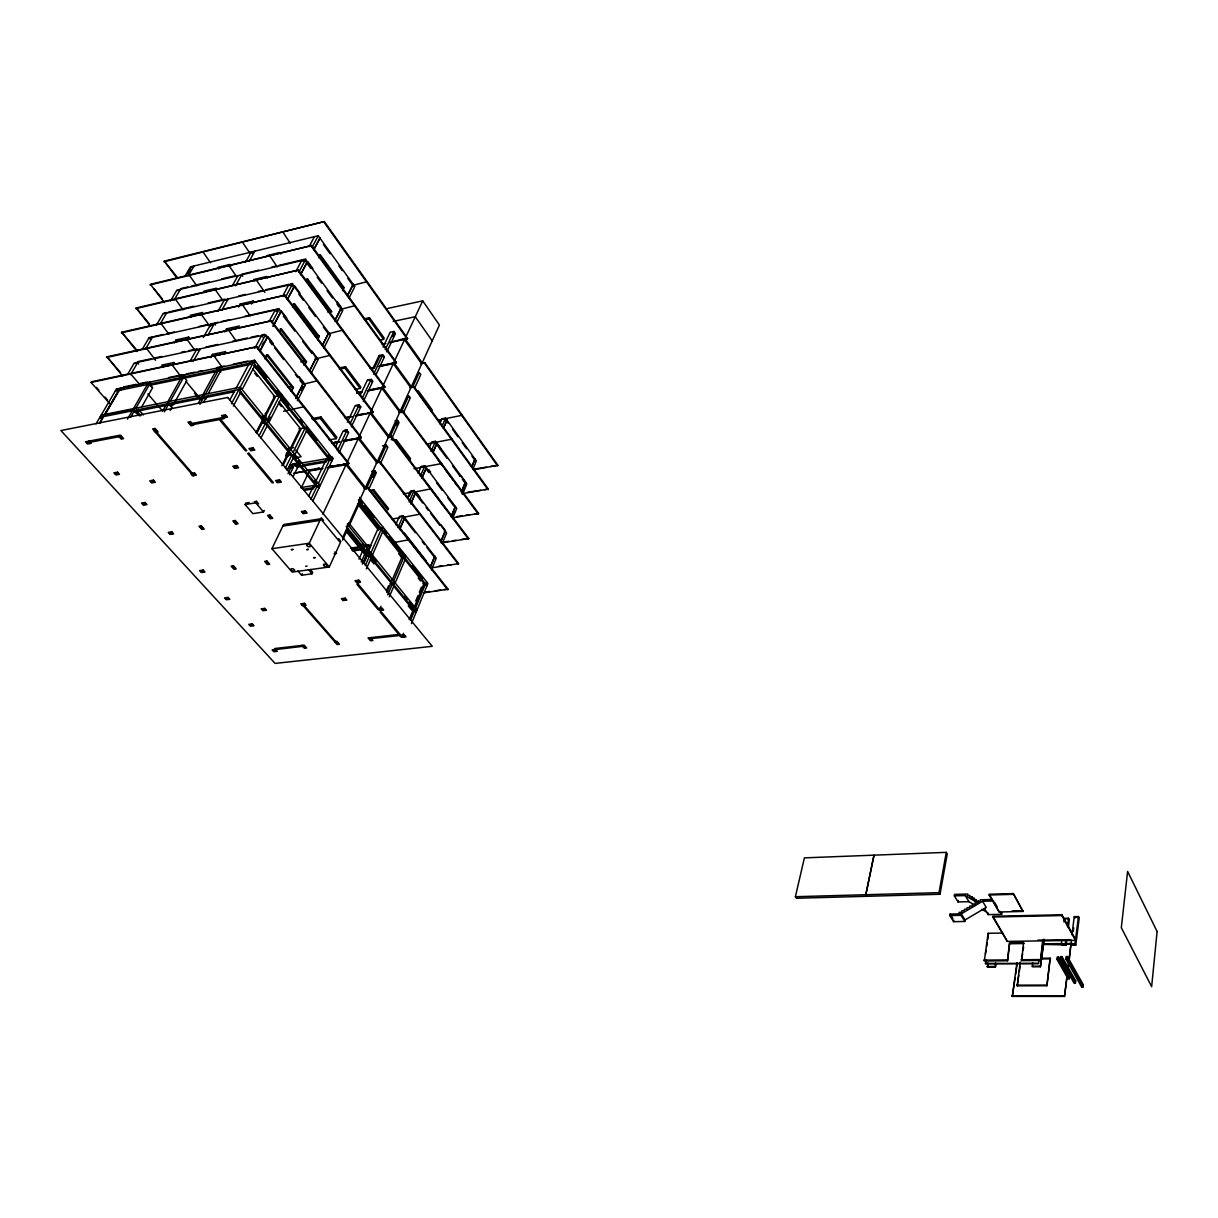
<?xml version="1.0" encoding="UTF-8"?>
<svg xmlns="http://www.w3.org/2000/svg" width="1218" height="1218" viewBox="0 0 1218 1218"><rect width="100%" height="100%" fill="white"/><g stroke="black" fill="none" stroke-linecap="round" stroke-linejoin="round"><path stroke-width="1.5" d="M1081.66 987.067L1081.965 984.692L1083.259 984.692L1082.969 987.052L1081.66 987.067L1065.826 958.947L1066.131 956.556L1067.455 956.541L1083.259 984.692M1075.433 983.261L1075.722 980.901L1061.989 956.602L1060.68 956.617L1060.36 958.992L1074.124 983.261L1075.433 983.261L1061.685 958.977L1061.989 956.602M1069.328 978.785L1069.632 976.455L1058.579 956.983L1057.254 956.983L1056.95 959.327L1068.034 978.785L1069.328 978.785L1058.259 959.312L1058.579 956.983M1071.246 940.129L1071.551 945.153L1075.783 945.092L1074.992 943.676L1078.463 916.56L1074.276 916.652L1071.931 934.708M1075.783 945.092L1079.224 917.991L1078.463 916.56M1082.969 987.052L1067.151 958.931L1067.455 956.541M1073.271 931.435L1073.728 927.827M1061.502 940.235L1061.807 945.29L1066.009 945.229L1065.689 940.174M1067.607 925.573L1068.567 918.281L1064.395 918.372L1063.923 922.011M1042.852 944.407L1065.141 944.894L1065.613 941.24M1067.531 926.654L1068.003 923.016M1066.009 945.229L1066.724 939.763M1068.399 927.005L1069.343 919.712L1068.567 918.281M1016.954 962.601L1012.325 996.4L1064.486 996.446L1071.033 943.463L1065.339 943.539M1064.486 996.446L1066.938 977.734M1068.171 968.371L1068.658 964.626M1069.145 960.88L1071.033 943.463M1061.822 915.555L1061.929 914.764L992.868 916.271L992.746 917.032L1007.316 941.392L1075.494 940.372L1061.822 915.555L992.746 917.032M1020.212 962.037L1017.228 985.834L1046.917 985.743L1050.175 958.17L1040.979 958.261M1046.917 985.743L1050.175 958.17M1002.932 933.034L988.072 933.293L984.342 961.002L1007.545 960.774L1009.585 942.854L1023.577 942.656L1021.613 960.637L1040.522 960.454L1042.791 939.596M1040.522 960.454L1043.308 940.494M985.834 959.769L985.621 963.91L1038.528 963.499L1039.045 959.891M1032.62 962.662L1032.453 966.818L1040.431 966.757L1043.902 939.169M1040.431 966.757L1044.237 939.763M1017.228 985.834L1018.781 975.161M1019.314 971.599L1020.09 966.27M1021.613 960.637L1022.602 953.801M1023.105 950.39L1023.607 946.965M1023.029 911.445L1013.33 893.57L989.26 894.225L989.123 895.002L999.156 911.993L1023.029 911.445L1013.33 893.57M1012.325 996.4L1015.081 977.932M1015.629 974.248L1017.289 963.164M1007.316 941.392L993.842 917.885M1007.545 960.774L1009.585 942.854M984.464 908.506L988.118 914.611L1001.638 914.322L1001.866 912.8M999.156 911.993L990.158 895.778M987.737 962.996L987.524 967.122L995.41 967.077L995.608 962.951M995.41 967.077L995.974 963.545M985.469 953.846L986.047 950.284M986.61 946.706L987.189 943.128M987.752 939.55L988.316 935.972M988.118 914.611L988.361 913.104M987.524 967.122L988.087 963.575M984.068 910.211L984.311 908.719M992.137 899.493L980.399 899.798L980.155 901.305L976.105 901.229L976.349 899.737L973.974 899.798L974.217 898.305L971.842 898.366L972.086 896.874L969.711 896.935L969.97 895.443L967.594 895.519L967.838 894.027L954.592 894.393L954.333 895.869L958.064 901.959L968.919 901.685L975.405 905.492M977.75 901.366L977.491 902.873L975.085 902.934L974.826 904.456L972.421 904.502L972.177 906.025L969.772 906.085L969.513 907.593L967.107 907.654L966.848 909.161L964.458 909.222L964.199 910.744L961.794 910.79L961.535 912.312L959.145 912.358L958.886 913.881M978.252 902.66L978.496 901.168M964.793 921.463L965.052 919.94L961.276 913.82L950.07 914.079L949.796 915.586L953.603 921.691L964.793 921.463L961.017 915.342L961.276 913.82L982.576 901.244L993.751 900.955M953.603 921.691L953.861 920.184M958.064 901.959L958.307 900.483M940.022 894.271L939.032 892.657L946.264 852.356L804.398 857.868L795.4 896.707L796.511 898.26L940.022 894.271L947.239 853.985L946.264 852.356M865.861 894.728L874.006 855.158L865.77 894.728L866.911 896.296M423.803 592.861L448.057 589.162L368.034 487.565L364.41 488.144M453.05 517.772L478.583 513.402L402.808 411.045L399.093 411.714M461.805 493.762L488.327 489.073L413.892 386.517L410.207 387.217M473.421 469.813L497.903 465.291L424.762 362.583L421.108 363.299M430.944 567.953L458.668 563.645L380.138 461.789L376.545 462.383M441.266 542.984L468.793 538.493L391.663 436.394L387.933 437.049M410.573 620.129L414.653 610.248M415.582 607.995L425.569 583.803L427.061 585.675M431.416 569.857L436.242 558.164L403.158 515.808L399.413 516.371L395.759 524.76M442.301 543.472L446.641 532.966L414.15 490.489L410.42 491.067L407.558 497.644M452.517 518.701L456.765 508.408L424.854 465.824L421.154 466.433L418.155 473.33M462.688 494.051L466.844 483.957L461.15 476.208L460.16 476.36M472.965 469.128L476.36 460.891L445.529 418.139L441.89 418.794L439.728 423.757M415.384 611.147L416.312 608.893M425.143 585.036L426.33 584.884L427.183 582.509M416.449 609.076L415.521 611.314L414.318 611.451L393.353 585.751M411.425 623.646L427.929 583.452L360.163 498.451L359.143 500.659L426.33 584.884M415.78 600.87L417.911 595.709M419.327 592.283L421.458 587.137M434.765 556.276L430.624 566.309L434.841 556.276L433.821 556.413L426.894 547.521M440.84 541.584L445.194 531.063M474.99 458.988L471.579 467.225L475.066 458.973L474.091 459.14L471.929 456.141M402.077 636.77L381.325 611.908L380.107 612.045L400.874 636.907L402.077 636.77L403.493 633.345M409.172 619.597L424.077 583.544L404.543 559.245M452.289 516.599L454.405 511.453M463.144 490.306L465.23 485.266M440.886 541.584L445.27 531.063L444.266 531.2M387.72 594.871L392.668 583.27L390.125 583.605M393.627 581.032L403.98 556.733L405.518 558.666L395.195 582.95M393.399 584.168L394.358 581.915M389.318 596.79L394.236 585.203M386.38 590.913L388.588 585.751M379.498 609.716L358.107 584.077L356.874 584.244L378.28 609.868L379.498 609.716L380.975 606.275M386.852 592.481L402.305 556.291L401.118 556.459M409.126 539.741L393.856 542.573M441.692 463.571L413.953 468.732M452.076 439.135L426.361 444.128M462.277 415.262L438.556 420.058M420.454 514.072L403.447 517.269M431.248 488.799L414.364 492.087M398.058 527.561L403.158 515.808M409.157 501.983L414.15 490.489M420.362 476.162L424.854 465.824M431.096 451.421L435.496 441.297L440.825 448.559L439.835 448.726M441.951 426.407L445.529 418.139M404.696 517.772L399.611 529.525L404.772 517.772L403.752 517.924M411.395 502.318L415.658 492.453L414.714 492.605L422.676 503.004M426.33 467.803L421.854 478.141L426.407 467.788L425.402 467.956L428.751 472.417M446.96 420.134L443.382 428.401L447.036 420.119L446.047 420.286L448.194 423.285M429.619 446.991L431.811 441.921L435.496 441.297M409.248 496.396L411.395 491.478L413.937 491.067L414.683 492.057M410.71 503.963L415.734 492.453M358.107 584.077L359.554 580.773M371.581 553.946L370.592 556.2L369.374 556.367L347.023 528.993M382.224 529.586L383.198 527.379L381.98 527.561M366.344 568.897L371.46 557.265M372.449 555.012L383.152 530.637L381.569 528.642L377.763 529.206L367.775 551.815M362.34 564.117L366.009 555.819L369.83 555.286L365.446 565.243M363.573 562.274L365.842 557.159M368.856 550.338L370.363 546.928L368.78 544.979L365.065 545.512L371.429 545.74M364.091 562.868L366.283 557.89M370.835 553.018L381.569 528.642M361.228 562.046L365.004 553.505M367.273 548.389L368.78 544.979L367.714 546.212M359.005 559.153L362.781 550.627M373.743 489.712L373.089 491.143L387.918 509.992L388.542 508.561L373.743 489.712L370.272 490.26M396.292 439.728L395.683 441.099L409.964 460.023L410.573 458.653L396.292 439.728L392.881 440.322M417.744 392.181L418.337 390.856L432.116 409.857L431.537 411.166L418.809 393.642M364.075 488.875L368.034 487.565M398.788 412.4L402.808 411.045M409.903 387.887L413.892 386.517M420.819 363.954L424.762 362.583M372.997 477.349L375.296 472.279L374.505 471.259L371.901 471.686M376.21 463.099L380.138 461.789M387.613 437.734L391.663 436.394M396.535 425.524L398.103 422.052L397.327 421.017M368.658 489.59L376.316 472.706L374.702 470.635L372.16 471.061M380.366 463.769L387.857 447.25L386.273 445.179L382.498 445.834M391.237 439.789L399.078 422.463L397.54 420.393L395.028 420.849M403.341 413.085L410.253 397.829L408.73 395.759L401.026 412.704M414.775 387.872L420.789 374.596L419.296 372.525L412.506 387.461M347.069 527.364L348.104 525.095M329.286 566.994L340.37 542.634L320.699 518.822L283.581 524.516L271.918 548.694L292.153 572.095L329.286 566.994L309.265 543.228L271.918 548.694M342.486 537.991L439.424 325.023L422.707 300.861L387.842 308.398M342.669 540.137L347.967 528.46M349.003 526.191L360.117 501.755L358.473 499.7M366.253 489.21L374.702 470.635M378.768 461.698L386.273 445.179M389.669 437.719L397.54 420.393M297.908 570.983L301.562 575.231L312.021 573.815L312.706 572.308L310.286 569.461M301.562 575.231L302.262 573.739M309.265 543.228L320.699 518.822M322.892 514.148L346.551 463.571L365.446 487.535M347.328 461.911L422.707 300.861M367.531 390.932L381.858 388.222L382.391 387.08L400.25 411.166M328.464 467.362L348.881 463.251L257.089 346.704L91.502 381.767L91.076 382.467L109.574 403.417M344.724 441.007L361.35 437.429L271.401 320.76L106.956 356.828L122.653 376.149M356.722 415.658L373.241 411.989L285.027 295.213L121.678 332.225L137.086 351.545M367.821 390.78L384.949 386.898L298.44 270.046L136.203 307.971L150.134 325.861M379.422 366.39L396.413 362.431L311.564 245.534L150.423 284.312L164.46 302.643M389.608 342.776L407.604 338.467L324.353 221.554L164.293 261.139L176.899 277.993M392.912 336.503L394.48 333.184L393.719 332.103M339.015 452.837L348.652 432.481L346.978 430.335L343.126 431.035L335.863 446.275M351.332 426.833L360.756 406.934L359.112 404.772L355.275 405.503L347.389 422.067M363.299 401.544L372.51 382.087L370.911 379.925L367.105 380.655L360.163 395.241M376.073 374.55L384.127 357.559L382.543 355.397L378.768 356.158L372.297 369.739M386.806 351.88L395.469 333.595L393.916 331.433L390.171 332.225L383.046 347.176M310.91 499.182L317.289 485.769L313.376 486.408L308.58 496.457M318.385 483.5L330.078 458.927L326.196 459.597L315.249 482.495M374.109 368.475L379.772 356.585M318.172 486.85L319.253 484.566M319.314 484.642L318.233 486.926L316.984 487.124L292.853 457.481M312.676 501.314L332.834 458.851L254.532 360.239L116.456 389.044L96.039 423.849M337.325 450.69L346.978 430.335M350.449 423.027L359.112 404.772M362.446 397.768L370.911 379.925M373.667 374.093L382.543 355.397M385.238 349.733L393.916 331.433M329.119 439.926L336.153 438.678L336.838 437.232L320.943 416.937L311.732 418.657M354.94 389.44L360.147 388.435L360.802 387.05L345.501 366.709L340.05 367.806M380.168 340.081L383.579 339.38L384.203 338.056L369.465 317.67L364.106 318.827M301.272 487.839L309.981 469.783M312.874 419.753L320.243 418.383L320.943 416.937M339.38 369.176L344.831 368.08L345.501 366.709M365.248 319.755L368.826 318.994L369.465 317.67M293.157 476.573L297.923 466.829L295.198 463.495L292.777 463.921L287.996 473.65M289.625 474.868L295.198 463.495M299.658 465.367L295.989 466.007L297.07 463.799L297.953 464.85M296.02 465.992L297.101 463.784M292.959 455.836L294.086 453.553M306.22 428.934L307.317 426.711L306.068 426.939L316.68 440.277M287.174 470.315L293.797 456.872M294.908 454.588L307.027 429.969M283.063 465.428L288.057 455.349L292 454.664L285.362 468.108M290.798 449.792L301.364 428.462L305.276 427.746L293.127 452.38M249.172 502.501L245.823 503.049L245.062 504.556L252.872 513.646L263.514 511.956L264.26 510.449M285.606 455.791L287.296 452.396M281.83 465.718L300.283 428.477L279.074 401.91M245.062 504.556L255.734 502.836L256.48 501.314L258.703 503.932M304.317 406.66L283.596 411.242M317.67 380.762L302.612 384.37M330.382 355.26L315.447 358.929M342.913 330.108L328.084 333.854M355.169 305.596L340.446 309.402M367.12 281.617L352.52 285.484M301.44 390.125L303.16 386.73M297.375 400.768L305.063 385.482L265.524 334.722L200.3 348.835M311.245 373.18L317.928 359.889L281.053 311.458L279.988 311.686M323.912 348.013L330.428 335.026L328.738 332.773L322.207 345.745L328.814 332.758L292.427 284.205L162.923 313.985L156.452 325.023M336.777 322.405L342.76 310.499L341.101 308.245L334.706 320.943L341.177 308.23L307.301 262.022L306.251 262.266M348.957 298.182L354.803 286.55L318.248 235.729L190.48 266.849L184.816 276.547M295.609 398.514L303.312 383.228L302.323 383.411L300.009 380.442M309.509 370.927L316.208 357.635L315.234 357.848M353.174 284.296L347.313 295.928L353.25 284.281L352.23 284.51L347.8 278.343M309.555 370.911L316.284 357.62M296.126 397.555L303.389 383.213M258.962 435.998L265.859 422.524L261.885 423.27L256.709 433.364M268.021 421.458L265.6 423.986L290.508 454.603M280.642 396.779L281.784 394.556L280.521 394.799M268.63 420.423L270.32 417.135M260.835 438.282L267.716 424.808M268.889 422.524L281.48 397.844M290.63 391.024L293.416 387.431L267.625 354.59L265.204 359.173M303.784 365.126L306.525 361.609L281.236 328.738L279.485 332.042M342.517 290.691L344.085 287.6L320.243 254.684L318.598 257.774M291.696 390.826L293.416 387.431M304.835 364.913L306.525 361.609M317.624 339.746L319.268 336.518L294.467 303.617L292.762 306.845M256.054 432.573L274.644 396.368L252.628 368.78M257.15 431.674L266.3 413.846L265.235 413.404M263.058 420.986L275.725 396.337L279.668 395.561L267.031 420.24L263.058 420.986L264.915 423.27M263.012 423.468L266.331 416.998M239.961 390.674L241.103 388.298M254.288 363.664L255.415 361.335L250.116 362.538M233.369 406.096L240.92 391.846M242.138 389.562L255.232 364.837M264.93 357.864L266.544 354.819L292.35 387.644M229.943 399.778L234.998 390.293M236.216 387.994L249.37 363.299M257.881 349.094L265.524 334.722M272.086 322.405L279.166 309.098L280.977 311.473L273.03 326.424L281.053 311.458M285.514 297.207L292.427 284.205M298.73 272.375L305.49 259.678L307.225 262.037L300.481 274.735L307.301 262.022M312.052 247.361L318.248 235.729M231.435 403.737L254.532 360.239M267.366 337.082L259.738 351.454L267.442 337.066L266.377 337.295M294.193 286.58L287.296 299.567L294.269 286.565L293.218 286.793M319.938 238.089L313.757 249.72L320.014 238.073M254.775 348.333L261.596 335.574L262.768 337.082M269.056 321.598L275.268 309.981L276.41 311.473M282.485 296.461L288.544 285.103M295.715 271.69L301.638 260.591M309.098 246.63L314.427 236.657M91.076 382.467L257.089 346.704M106.545 357.513L271.401 320.76M121.282 332.895L285.027 295.213M135.807 308.626L298.44 270.046M150.042 284.951L311.564 245.534M163.928 261.779L324.353 221.554M262.114 345.288L263.819 342.091M204.213 394.419L202.98 396.703L203.954 397.86L234.556 391.754M199.874 404.361L204.152 396.52L206.192 398.956M205.4 394.251L218.768 369.724L220.747 372.175M203.771 401.849L206.497 396.855M208.232 393.642L221.356 369.526M251.502 304.104L253.161 301.059L254.303 302.536M198.245 403.295L201.67 397.022M202.904 394.739L216.286 370.242M210.668 357.59L212.434 354.392L225.543 351.606M224.812 331.951L226.533 328.845L239.55 325.967M238.561 307.043L240.235 303.998L253.161 301.059M213.926 355.839L221.904 366.862M228.573 330.154L236.383 341.177M242.504 304.85L250.162 315.858M256.222 279.912L264.869 292.396M269.65 255.613L277.217 266.879M282.743 231.846L290.158 243.082M170.185 410.481L172.027 407.162L168.952 403.569L164.323 411.867M170.215 401.316L183.811 377.001L186.811 380.61L173.276 404.909L170.855 405.396M193.281 361.396L200.315 348.79L134.239 363.01L127.92 373.835M208.004 335.057L214.429 323.546L215.571 325.039M221.859 310.255L228.131 299.019M235.516 285.804L241.651 274.811L242.747 276.303M249.34 261.048L254.851 251.182M190.389 360.604L196.6 349.52M203.345 337.477L210.729 324.308L211.902 325.769M218.144 311.077L224.462 299.795M232.699 285.073L237.997 275.618M245.671 261.916L251.228 252.004L252.324 253.466M162.816 410.679L166.531 404.056M167.78 401.803L181.391 377.504M169.058 401.483L167.81 403.737L168.784 404.878L202.097 398.225M171.982 364.715L181.254 377.001M186.917 339.289L194.819 350.114M201.137 314.229L210.044 326.5M215.144 289.519L222.94 300.587M228.847 265.433L236.505 276.501M242.215 241.864L249.736 252.918M186.963 340.187L188.714 337.097L189.901 338.543L177.31 341.314L176.123 339.883L174.372 342.958M200.955 315.492L202.675 312.478L190.175 315.325L191.333 316.771M141.684 406.934L152.676 387.659L149.647 384.112L135.853 408.213M127.479 419.144L148.429 382.604L119.79 388.572L99.48 423.346M133.447 410.618L134.726 408.38M130.798 417.028L134.574 410.451L137.664 413.983M146.388 348.181L155.569 360.239M160.867 323.349L168.906 334.25M175.148 298.867L183.035 309.753M189.125 274.994L196.859 285.88M202.751 251.624L210.562 262.768M142.186 349.444L148.779 338.162L279.166 309.098M170.55 300.937L176.854 290.143L305.49 259.678M99.709 423.133L103.515 416.602M104.824 414.379L118.801 390.46M104.733 415.14L120.308 388.466L121.282 389.577M187.709 273.73L190.541 268.889M130.646 374.611L137.862 362.233M145.779 348.652L152.372 337.356M160.045 324.216L166.485 313.163M174.098 300.1L180.401 289.305M188.348 275.694L194.012 265.981M965.052 919.94L986.26 907.425L982.576 901.244M178.955 375.829L182.487 374.733L168.815 377.519M191.485 267.26L193.89 266.681M266.94 255.613L279.683 252.522L280.779 253.999M180.797 288.636L187.922 286.946M191.485 286.093L209.313 281.86M242.001 274.172L258.916 270.152M271.721 267.107L275.283 266.255M278.846 265.417L302.003 259.906M303.282 259.601L305.855 258.992M177.874 290.569L180.294 289.991M302.688 261.033L305.307 260.408L306.175 261.596M221.706 278.907L234.632 275.877M216.439 288.194L204.015 291.117L205.157 292.548M163.334 313.285L166.896 312.447M168.693 312.036L193.799 306.236M238.728 295.974L245.534 294.391M258.429 291.422L262.022 290.584M265.6 289.762L288.94 284.373M290.234 284.083L292.807 283.474M225.452 300.313L227.994 299.719M289.61 285.56L292.244 284.951L293.127 286.123M208.065 302.947L224.812 299.156M344.085 287.6L343.05 287.829L319.192 254.943M149.083 337.645L152.676 336.838M154.473 336.442L163.501 334.417M167.11 333.61L174.341 331.996M210.973 323.866L213.47 323.303M214.703 323.059L218.129 322.298M221.554 321.522L230.126 319.603M244.818 316.315L273.745 309.859M275.542 309.448L278.146 308.87M199.173 326.454L207.608 324.597M176.123 339.883L188.714 337.097M239.093 327.809L227.705 330.306L226.533 328.845M327.87 312.158L331.463 311.366M340.142 308.458L341.177 308.23M138.243 361.563L150.971 358.808M154.61 358.031L161.872 356.448M205.857 347.039L217.931 344.42M232.836 341.192L247.391 338.041M251.03 337.249L258.323 335.681M261.961 334.889L264.58 334.326M135.305 363.451L137.756 362.918L138.715 364.03M197.621 350.053L200.194 349.505M174.357 362.416L161.69 365.126L162.892 366.572L175.559 363.862M226.731 353.083L213.622 355.869L212.434 354.392M181.649 352.169L185.045 351.454M188.44 350.738L196.935 348.927M315.401 336.533L319.025 335.772M393.155 321.4L415.277 316.726L432.207 340.873M328.814 332.758L327.779 332.971L323.318 327.018M319.268 336.518L318.218 336.731L293.416 303.861M123.414 386.989L136.218 384.325M139.872 383.548L147.195 382.026M186.263 373.972L194.941 372.16M198.427 371.429L201.899 370.714M216.804 367.592L224.127 366.07M233.293 364.152L247.97 361.091M115.162 391.222L253.344 362.477L331.783 461.074M241.362 365.37L244.909 364.639M148.352 385.04L149.54 384.797L151.611 387.217M182.472 377.945L183.674 377.702M181.847 378.691L149.525 385.406L148.55 384.279L149.814 382.087L150.773 383.228M216.728 371.46L183.644 378.326L182.685 377.169L183.918 374.977L184.877 376.118M250.71 364.395L218.54 371.079L217.596 369.922L218.829 367.684L219.773 368.856M399.413 339.792L403.112 339.03M391.039 341.862L407.604 338.467M382.193 344.298L385.908 343.537M300.846 361.913L304.5 361.167M379.102 355.473L381.615 354.971M104.215 415.231L133.036 409.461M167.627 404.498L168.83 404.254L170.931 406.705M134.422 411.745L166.973 405.244M136.675 411.547L137.862 411.303M170.977 404.696L172.18 404.452M136.568 412.217L138.943 411.745L136.873 409.385M379.742 365.735L396.413 362.431M379.042 366.496L393.262 363.68L410.801 387.781M287.92 387.263L291.589 386.532M273.395 396.611L274.644 396.368M367.455 379.94L369.983 379.437M119.059 436.699L90.071 442.271L89.051 441.16M192.018 423.453L223.092 417.485M223.473 417.941L227.492 417.18L225.543 414.82L221.509 415.597L224.066 418.672L193.007 424.61M370.013 389.745L384.949 386.898M356.615 392.927L362.218 391.846L356.767 392.957M356.295 405.929L358.914 405.427L359.736 406.507M358.199 407.406L360.756 406.934M357.041 414.957L364.243 413.633M367.836 412.978L373.241 411.989M344.861 417.804L352.078 416.48M355.686 415.81L370.105 413.161L388.314 437.201M345.927 417.637L351.317 416.647M299.034 428.706L300.283 428.477M344.74 430.121L347.313 429.649M344.161 431.461L346.78 430.989L347.617 432.055M442.819 419.19L445.316 418.748L446.032 419.738M288.407 448.483L293.69 447.539M332.803 443.124L340.066 441.845M343.704 441.205L358.229 438.632L376.788 462.627M334.189 442.21L337.812 441.571M343.248 440.611L352.307 439.013M355.93 438.389L361.35 437.429M332.027 443.23L339.274 441.967M295.867 457.663L301.135 456.735L295.822 450.173M289.899 465.032L331.981 457.77L330.931 459.993L332.042 457.846L330.809 458.059L328.449 455.106M327.322 459.795L332.834 458.851M432.771 442.317L435.268 441.89L435.998 442.88M288.818 467.225L292.427 466.616M303.343 464.743L327.246 460.632M286.093 468.9L291.483 467.971M296.857 467.057L326.272 462.018M315.477 468.854L319.131 468.23M330.093 466.372L333.747 465.748M294.939 473.026L305.672 471.199M309.402 470.985L322.207 468.823M327.688 467.879L345.988 464.789L364.898 488.738M435.937 443.443L437.018 443.261L465.52 482.054L461.317 492.148L465.459 482.069L464.469 482.221L462.338 479.222M306.906 470.315L319.679 468.169M328.814 466.631L332.453 466.007M336.107 465.398L339.761 464.789M343.415 464.165L348.881 463.251M293.553 473.239L304.698 471.351M308.382 470.742L322.983 468.275M422.113 466.829L424.625 466.418L425.371 467.407M300.739 487.611L315.553 485.175M303.343 489.271L314.457 487.444M304.226 490.336L313.483 488.814M254.197 501.694L256.48 501.314M473.695 469.174L486.728 467.088M490.443 466.494L497.903 465.291M403.31 493.808L410.679 492.651M467.697 492.239L480.821 490.23M484.581 489.651L488.327 489.073M282.82 526.1L319.953 520.421M400.387 516.782L402.945 516.386L403.721 517.376M392.318 518.929L399.748 517.817M456.933 516.569L462.353 515.777M465.946 515.244L469.554 514.727M474.974 513.935L478.583 513.402M403.447 533.332L404.467 533.179L426.056 560.584M350.906 548.07L360.026 546.775M363.664 546.258L368.582 545.557L369.374 546.517M353.524 548.785L357.163 548.267M351.728 550.034L360.848 548.739M351.286 548.587L356.752 547.811M352.52 551.008L361.639 549.714M334.006 553.84L336.594 553.459M443.367 542.04L448.818 541.279M452.441 540.777L456.08 540.274M461.531 539.513L468.793 538.493M404.346 555.606L405.548 555.438L404.604 557.646L403.402 557.814L382.193 531.246M401.453 557.083L403.98 556.733M438.556 566.294L442.21 565.807M447.691 565.091L451.36 564.604M426.041 582.843L427.244 582.691M422.89 583.696L424.077 583.544M425.95 591.918L429.634 591.461M435.161 590.76L440.688 590.075M444.372 589.619L448.057 589.162M379.529 608.421L382.087 608.102L383.685 610.02L379.864 610.492M399.763 634.334L368.049 637.897L370.516 640.79L372.875 640.531L370.409 637.623M371.231 638.597L404.452 634.974L406.005 636.831L402.214 637.258L400.646 635.4M795.4 896.707L939.032 892.657M954.333 895.869L965.219 895.58L978.206 903.193M989.123 895.002L1013.209 894.347M1012.128 910.927L1023.135 910.668M949.796 915.586L961.017 915.342M1065.263 918.707L1068.095 918.661M1037.721 940.159L1069.922 939.672M1010.118 943.737L1024.11 943.539M1042.532 943.828L1061.533 943.585M1065.659 944.117L1071.353 944.041M1061.015 943.874L1065.217 943.813M1070.774 943.737L1074.992 943.676M1061.883 944.224L1065.141 944.894M1041.36 958.947L1050.571 958.855M1060.36 958.992L1061.685 958.977M1065.826 958.947L1067.151 958.931M1056.95 959.327L1058.259 959.312M983.794 960.134L1007.012 959.891M1021.08 959.754L1040.005 959.571M985.255 963.331L1038.528 963.499M987.159 966.544L995.06 966.483M1032.103 966.224L1040.096 966.163M1068.323 976.455L1069.632 976.455M1074.428 980.901L1075.722 980.901M1016.817 985.164L1046.521 985.073M1011.975 995.837L1064.151 995.882M981.875 909.298L986.747 912.16M89.219 441.083L91.228 443.306L87.559 444.007L85.534 441.784L120.445 435.115L123.597 438.647L121.206 439.104L118.055 435.572M275.679 649.559L277.293 651.341L273.806 651.721L272.177 649.955L302.856 646.332L302.064 645.433M275.298 649.468L274.492 648.57L304.119 645.159L306.632 647.991L304.363 648.25L301.851 645.418M102.16 416.221L101.17 415.11L240.22 387.202L320.121 485.632M100.866 418.444L99.861 417.332L239.002 389.486L319.04 487.916M96.435 387.354L98.902 390.141M105.052 397.114L107.519 399.915M119.79 388.572L120.765 389.684M137.116 411.44L140.846 415.719M116.456 389.044L117.43 390.171M135.959 411.669L139.689 415.947M134.467 411.121L136.583 413.541M138.35 409.278L143.313 414.973M106.956 356.828L120.582 372.586M130.768 374.078L140.542 385.436M147.88 393.962L162.542 410.999M305.611 566.34L307.134 566.02M308.367 569.537L312.021 573.815M255.734 502.836L263.514 511.956M121.678 332.225L137.482 350.875M149.814 338.589L150.758 339.7M186.004 381.478L201.442 399.991M194.469 393.079L196.859 395.926M334.706 552.028L335.559 553.048M203.924 395.957L205.949 398.393M136.203 307.971L149.327 323.76M321.248 517.635L323.562 520.436M338.634 538.569L340.903 541.462M345.562 530.82L366.755 556.733M154.031 288.727L162.436 299.049M362.142 544.02L364.486 546.912M366.846 549.79L370.363 554.114M371.566 555.591L376.362 561.468M404.772 596.363L407.101 599.226M409.431 602.073L412.917 606.366M346.506 526.298L347.343 527.318M346.293 526.404L416.175 612.121M286.321 453.355L288.453 455.958M295.03 464.134L296.887 466.403M369.633 555.865L370.439 556.854M392.455 583.833L393.247 584.807M414.44 610.781L415.201 611.725M370.577 557.844L392.181 584.336M346.795 530.637L367.973 556.565M370.379 559.504L373.987 563.919M408.289 605.909L411.791 610.203M262.083 415.932L265.6 420.256M293.98 455.197L296.263 458.014M298.562 460.846L300.861 463.662M314.625 480.608L316.924 483.439M348.622 522.811L368.11 546.699M264.154 421.443L265.082 422.57M265.691 423.209L266.62 424.351M315.523 484.566L316.391 485.647M317.106 486.408L317.974 487.474M347.541 524.029L348.363 525.065M239.794 392.287L264.413 422.539M347.328 524.151L417.104 609.868M359.082 502.303L381.006 529.769M254.836 373.393L257.165 376.301M278.998 403.63L281.358 406.584M358.99 504.024L378.615 528.582M398.636 553.627L402.168 558.057M418.2 578.108L420.484 580.971M164.293 261.139L177.265 277.354M357.772 504.206L378.57 530.195M359.691 497.355L360.513 498.39M254.105 365.278L279.379 397.038M280.551 398.484L303.8 427.701M306.144 430.639L329.758 460.282M253.968 365.613L278.389 396.292M280.719 399.215L288.864 409.431M360.086 500.08L362.401 502.973M364.7 505.866L373.911 517.437M384.34 530.515L386.685 533.454M389.044 536.407L403.173 554.129M412.339 565.639L422.616 578.55M403.767 557.296L404.528 558.27M425.341 584.351L426.087 585.279M332.057 456.872L332.91 457.953M257.592 365.933L266.757 377.473M277.08 390.46L279.379 393.353M281.693 396.261L288.651 405.015M300.267 419.631L302.582 422.555M406.858 537.656L410.268 541.98M412.537 544.857L418.216 552.074M420.499 554.951L422.768 557.844M256.693 347.434L348.546 463.982M367.699 488.281L447.767 589.877M320.243 418.383L336.153 438.678M265.357 335.452L266.285 336.625M240.235 303.998L241.392 305.474M269.848 341.771L272.177 344.74M274.492 347.709L283.779 359.614M295.365 374.489L297.694 377.473M434.537 556.839L435.283 557.783M404.909 519.401L415.323 532.723M422.265 541.599L424.58 544.568M218.661 268.904L217.535 267.458L229.882 264.473L230.994 265.92M267.732 336.412L273.35 343.628M298.943 376.484L305.413 384.797M271.02 321.476L361.03 438.145M379.818 462.49L458.394 564.345M358.777 437.445L377.321 461.455M280.17 328.967L305.474 361.822M316.025 358.336L316.878 359.462M283.398 316.147L294.771 331.037M302.719 341.466L311.823 353.372M254.867 280.993L253.74 279.516L266.59 276.501L267.701 277.978M416.891 493.244L419.906 497.203M440.946 524.714L445.407 530.546M276.334 310.423L277.232 311.61M444.966 531.627L445.681 532.571M426.072 507.449L428.355 510.418M430.624 513.387L439.713 525.262M386.06 445.803L386.852 446.823M281.251 310.94L286.763 318.157M311.854 351.043L318.202 359.371M426.133 482.8L446.96 510.372M284.662 295.913L372.906 412.689M391.343 437.095L468.519 539.193M370.637 412.004L388.846 436.044M344.831 368.08L360.147 388.435M436.562 482.83L442.149 490.275M447.722 497.72L454.421 506.642M294.573 285.849L299.978 293.081M328.555 333.458L329.408 334.585M298.791 294.254L303.252 300.207M308.824 307.652L315.508 316.589M428.69 469.539L430.67 472.173M455.121 507.069L455.836 508.013M370.698 380.579L371.505 381.66M371.262 379.194L372.86 381.356M298.075 270.731L384.629 387.583M402.503 411.73L478.309 514.072M437.856 459.536L442.149 465.352M445.392 469.722L452.929 479.892M455.075 482.8L457.237 485.708M381.858 388.222L399.732 412.293M465.23 482.632L465.915 483.576M437.886 446.092L446.991 458.349M452.472 465.809L460.145 476.238M408.517 396.383L409.278 397.433M307.591 261.352L312.889 268.584M337.005 301.485L341.451 307.56M340.918 308.946L341.74 310.072M307.347 263.758L310.62 268.234M317.182 277.171L321.552 283.124M327.018 290.584L332.499 298.029M336.868 303.982L339.046 306.966M382.878 354.712L384.446 356.874M393.779 362.568L411.319 386.669M311.214 246.203L396.109 363.101M413.587 387.187L488.053 489.743M452.517 429.254L457.907 436.729M462.216 442.697L466.54 448.681M368.826 318.994L383.579 339.38M352.992 284.997L353.799 286.123M323.409 244.483L330.063 253.725M338.924 266.026L342.258 270.655M474.761 459.551L475.446 460.511M324.003 222.209L407.299 339.122M424.473 363.238L497.644 465.946M404.97 338.65L422.189 362.781M404.467 339.731L421.702 363.862M950.07 914.079L952.918 918.661M965.219 895.58L968.919 901.685M988.072 933.293L988.605 934.176M972.086 896.874L974.842 901.457M974.217 898.305L976.06 901.35M994.634 902.447L997.253 906.892M999.887 911.353L1001.638 914.322M1060.025 961.855L1061.868 965.098M1069.846 972.801L1071.673 976.044M1069.861 963.179L1071.718 966.483M1061.929 914.764L1075.601 939.596M1074.276 916.652L1075.052 918.083M1157.1 931.496L1151.649 986.687L1121.321 927.69L1127.609 871.449L1157.1 931.496M455.349 506.505L451.086 516.813L455.425 506.505M436.942 443.276L433.288 451.711L437.018 443.261M307.515 278.861L306.464 279.105L330.778 311.991L331.829 311.762L307.515 278.861M373.713 367.547L370.165 368.262L373.865 367.486M227.72 397.479L60.9 430.548L275.101 663.414L432.268 646.316L227.72 397.479M155.036 428.447L152.6 428.919L155.721 432.512L158.173 432.04L155.036 428.447M190.465 421.626L187.968 422.113L191.074 425.752L193.571 425.28L190.465 421.626M89.127 441.753L86.63 442.225L87.635 443.337L90.147 442.865L89.127 441.753M120.354 435.8L119.151 436.029L121.313 438.434L122.5 438.206L120.354 435.8M154.93 429.147L153.712 429.375L155.843 431.827L157.061 431.598L154.93 429.147M190.343 422.326L189.079 422.57L191.196 425.052L192.459 424.823L190.343 422.326M225.391 415.536L222.635 416.054L223.625 417.241L226.365 416.708L225.391 415.536M154.732 430.045L153.681 430.243L193.22 475.659L194.256 475.477L154.732 430.045M221.371 420.271L220.093 420.514L245.473 450.888L246.752 450.66L221.371 420.271M117.537 472.188L113.883 472.843L115.847 474.99L119.501 474.335L117.537 472.188M252.933 447.798L248.929 448.529L250.817 450.797L254.821 450.081L252.933 447.798M117.446 472.828L114.949 473.284L115.938 474.35L118.42 473.909L117.446 472.828M252.765 448.483L250.04 448.97L250.984 450.112L253.709 449.625L252.765 448.483M248.898 453.248L247.635 453.477L272.193 482.861L273.441 482.648L248.898 453.248M153.468 480.136L149.753 480.79L151.687 482.937L155.386 482.298L153.468 480.136M194.515 472.949L190.708 473.619L192.611 475.796L196.418 475.127L194.515 472.949M236.734 465.55L232.805 466.235L234.693 468.458L238.606 467.773L236.734 465.55M153.361 480.79L150.834 481.232L151.793 482.298L154.321 481.856L153.361 480.79M194.393 473.604L191.789 474.061L192.748 475.142L195.337 474.7L194.393 473.604M236.566 466.22L233.902 466.692L234.846 467.803L237.51 467.331L236.566 466.22M145.109 502.486L141.486 503.095L143.389 505.166L147.013 504.572L145.109 502.486M279.561 479.877L275.588 480.547L277.415 482.739L281.388 482.084L279.561 479.877M145.018 503.095L142.536 503.521L143.48 504.556L145.962 504.145L145.018 503.095M279.379 480.531L276.669 480.988L277.597 482.084L280.292 481.628L279.379 480.531M201.351 525.826L199.006 526.191L201.883 529.419L204.228 529.054L201.351 525.826M235.257 520.497L232.851 520.878L235.713 524.136L238.104 523.77L235.257 520.497M269.939 515.047L267.488 515.427L270.305 518.746L272.756 518.35L269.939 515.047M201.214 526.435L200.041 526.618L202.005 528.81L203.178 528.627L201.214 526.435M235.104 521.106L233.917 521.304L235.85 523.527L237.053 523.344L235.104 521.106M269.772 515.671L268.554 515.853L270.472 518.122L271.69 517.924L269.772 515.671M171.845 531.84L168.236 532.403L170.078 534.428L173.687 533.865L171.845 531.84M305.322 510.921L301.394 511.53L303.16 513.661L307.103 513.052L305.322 510.921M171.738 532.433L169.272 532.829L170.185 533.834L172.651 533.454L171.738 532.433M305.139 511.545L302.46 511.971L303.343 513.037L306.022 512.611L305.139 511.545M292.975 549.44L291.361 549.668L292.975 549.44M308.321 549.394L306.875 549.607L308.321 549.394M203.193 570.1L199.615 570.603L201.381 572.551L204.959 572.034L203.193 570.1M233.475 565.837L231.161 566.157L233.917 569.248L236.231 568.913L233.475 565.837M266.986 561.056L264.611 561.391L267.351 564.513L269.711 564.193L266.986 561.056M203.056 570.663L200.62 571.014L201.518 571.973L203.939 571.638L203.056 570.663M233.338 566.4L232.181 566.568L235.211 568.501L233.338 566.4M266.833 561.65L265.646 561.818L267.503 563.934L268.691 563.767L266.833 561.65M315.218 557.539L313.757 557.753L315.218 557.539M228.101 597.414L224.554 597.886L226.274 599.758L229.821 599.302L228.101 597.414M358.853 580.21L355.001 580.712L356.646 582.691L360.498 582.189L358.853 580.21M227.964 597.962L225.558 598.282L226.411 599.226L228.832 598.906L227.964 597.962M358.655 580.773L356.021 581.123L356.844 582.113L359.477 581.762L358.655 580.773M264.778 608.376L261.2 608.833L262.875 610.705L266.468 610.248L264.778 608.376M304.485 603.336L300.8 603.808L302.46 605.696L306.144 605.239L304.485 603.336M345.227 598.16L341.451 598.647L343.095 600.565L346.871 600.093L345.227 598.16M264.641 608.924L262.19 609.228L265.478 609.853L264.641 608.924M304.317 603.884L301.805 604.204L302.643 605.148L305.139 604.844L304.317 603.884M345.044 598.723L342.471 599.043L343.278 600.002L345.866 599.682L345.044 598.723M302.597 603.793L301.592 603.915L334.691 641.642L335.681 641.536L302.597 603.793M252.293 623.936L248.776 624.362L250.451 626.189L253.968 625.763L252.293 623.936M252.156 624.453L249.751 624.758L252.994 625.367L252.156 624.453M381.873 608.665L379.27 608.985L380.062 609.944L382.68 609.624L381.873 608.665M336.914 641.429L334.6 641.703L337.097 644.55L339.411 644.292L336.914 641.429M303.952 645.677L302.81 645.814L305.672 647.595L303.952 645.677M336.731 641.962L335.574 642.084L338.437 643.911L336.731 641.962M370.211 638.156L369.024 638.293L371.901 640.135L370.211 638.156M275.527 650.062L273.137 650.336L276.334 650.96L275.527 650.062M404.239 635.507L401.651 635.796L402.427 636.725L405.015 636.435L404.239 635.507M1077.991 916.941L1075.129 916.987L1078.372 917.656L1077.991 916.941M1074.52 944.041L1071.642 944.087L1074.915 944.757L1074.52 944.041M291.178 569.933A1.964 1.066 24.2 0 0 294.36 570.953A1.964 1.066 24.2 0 0 292.868 568.776A1.964 1.066 24.2 0 0 291.178 569.933M323.683 565.441A1.979 1.081 23.9 0 0 326.896 566.477A1.979 1.081 23.9 0 0 325.419 564.269A1.979 1.081 23.9 0 0 323.683 565.441M306.906 545.588A2.01 1.111 24.4 0 0 310.164 546.638A2.01 1.111 24.4 0 0 308.656 544.385A2.01 1.111 24.4 0 0 306.906 545.588"/></g></svg>
